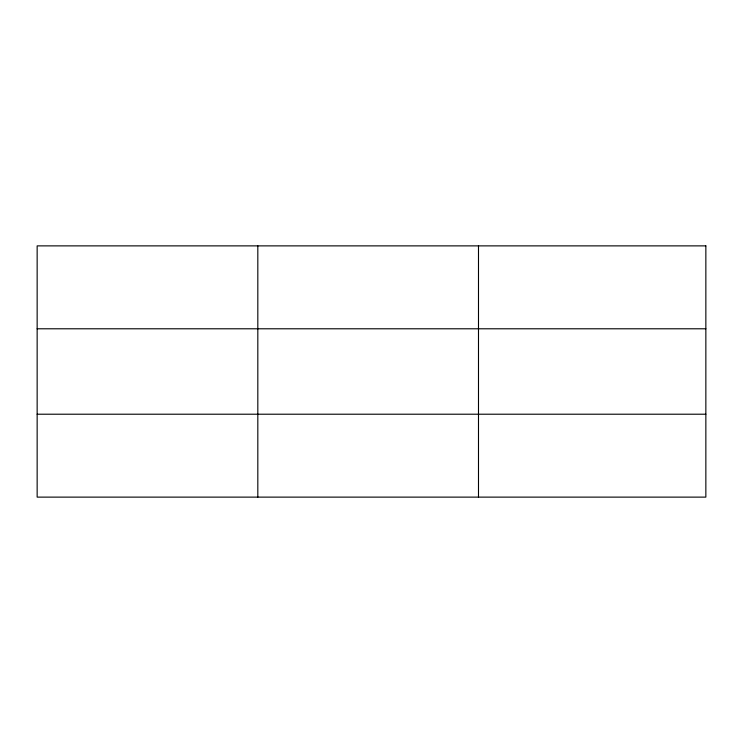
<?xml version="1.0" encoding="UTF-8"?>
<svg xmlns="http://www.w3.org/2000/svg" width="743" height="743" viewBox="0 0 743 743"><rect width="100%" height="100%" fill="white"/><g stroke="black" fill="none" stroke-linecap="round" stroke-linejoin="round"><path stroke-width="1.11" d="M257.821 497.123L257.821 245.877M478.492 497.123L478.492 245.877M37.15 328.787L705.85 328.787M37.15 414.213L705.85 414.213M705.85 245.877L705.85 497.123L37.15 497.123L37.15 245.877L705.85 245.877"/></g></svg>
